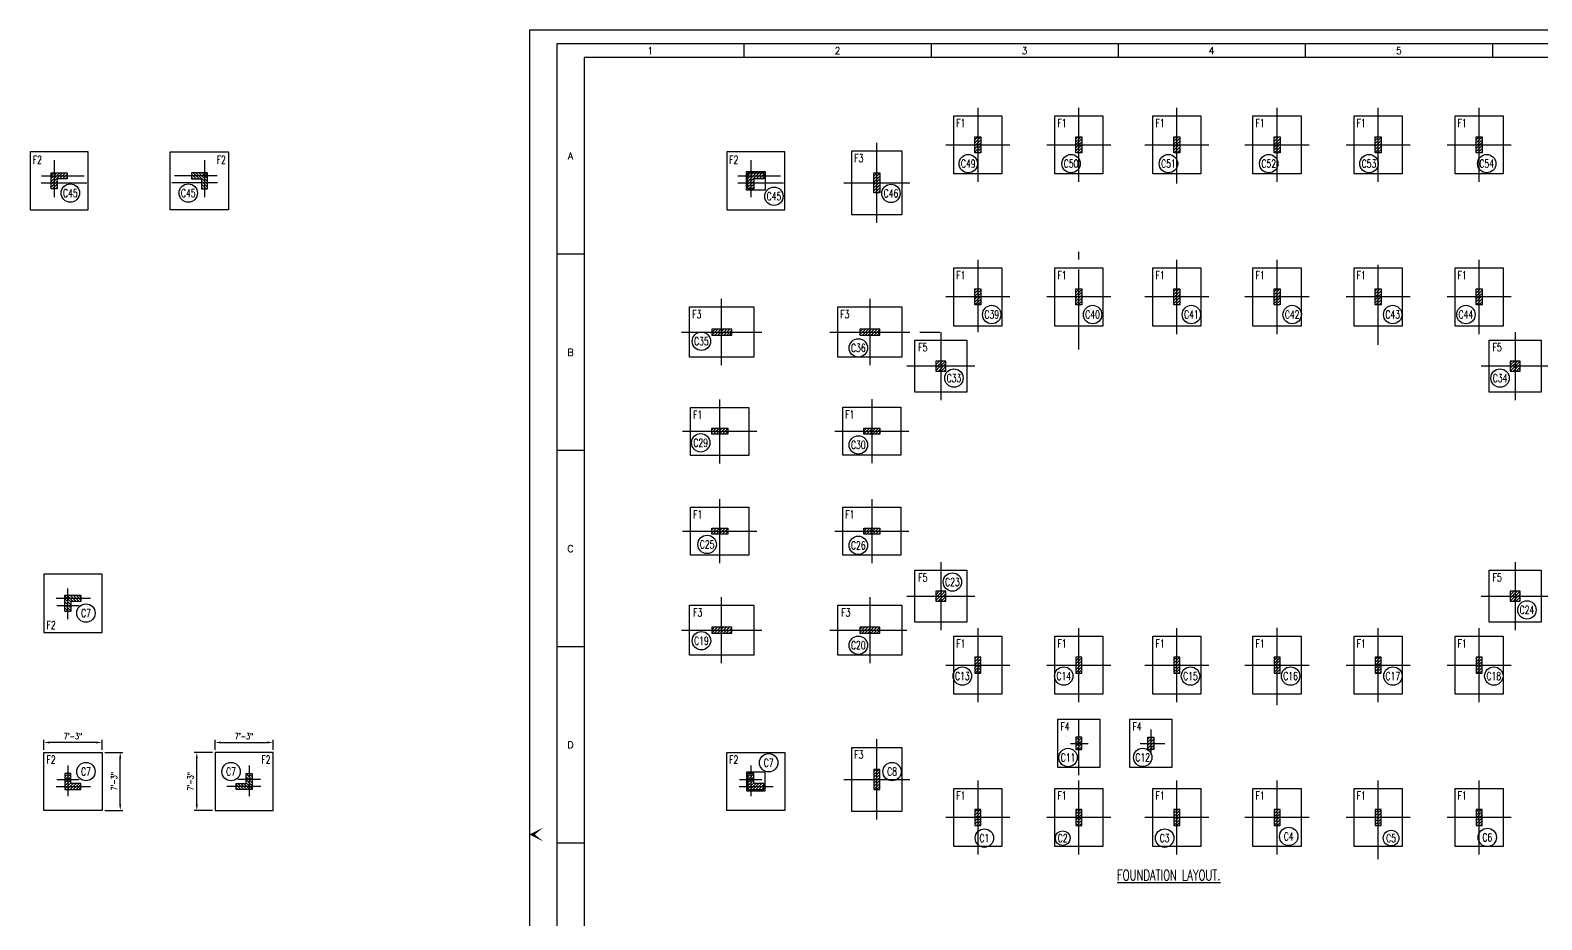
# Model space of a CAD drawing. Header units: inches. Extents: x 61991 to 161106, y 29687 to 64402.
# Drawn here: x 80272 to 82538, y 31066 to 32399 of the extents above; entities that cross this region are included whole.
import ezdxf
from ezdxf.enums import TextEntityAlignment as Align

# ---------------------------------------------------------------- set-up
doc = ezdxf.new("R2010")
doc.units = ezdxf.units.IN
doc.header["$MEASUREMENT"] = 0
doc.header["$PDMODE"] = 2
doc.linetypes.add('ACAD_ISO08W100', pattern=[36, 24, -3, 6, -3])
doc.linetypes.add('CENTER', pattern=[2, 1.25, -0.25, 0.25, -0.25])
for name, color, linetype in [('CENTER LINE', 8, 'CENTER'), ('CIR', 9, 'Continuous'), ('COLUMN', 1, 'Continuous'), ('FOOTING', 4, 'Continuous'), ('FOOTING DIM', 5, 'Continuous'), ('HACTH', 8, 'Continuous'), ('NO. COLUMN CIRCLE', 8, 'Continuous'), ('PNA', 8, 'Continuous'), ('R.C.C. FOOTING', 4, 'Continuous'), ('TITAL', 1, 'Continuous')]:
    doc.layers.add(name, color=color, linetype=linetype)
doc.layers.add('S-COL TEXT', color=2, linetype='Continuous', lineweight=15)
doc.styles.add('ROMANS', font='R.SHX', dxfattribs={"width": 0.7})
doc.dimstyles.new('DIM96', dxfattribs={"dimscale": 0, "dimtxt": 9, "dimasz": 9, "dimexe": 4, "dimexo": 4, "dimgap": 4, "dimtad": 1, "dimdec": 0, "dimzin": 1, "dimdsep": 46, "dimlunit": 4, "dimtxsty": 'ROMANS', "dimcen": 0, "dimclrd": 5, "dimclre": 5, "dimclrt": 4, "dimadec": 0, "dimazin": 0, "dimtfac": 1, "dimtdec": 0, "dimtix": 1, "dimtmove": 2, "dimatfit": 3, "dimfxl": 0, "dimfrac": 1, "dimtzin": 0, "dimlwd": -1, "dimlwe": -1, "dimarcsym": 0})
pattern_1 = [(45, (6725.6382, -8450.4835), (-2.20970869, 2.20970869), [])]

# ---------------------------------------------------------------- blocks, each defined once
blk = doc.blocks.new('FOLDER')
at = {"layer": 'PNA'}
for points in [[(-1250, 2500), (0, 0), (0, 1000)], [(1250, 2500), (0, 0), (0, 1000)]]:
    blk.add_solid(points, dxfattribs=at)
blk = doc.blocks.new('PRA_A1')
at = {"flags": 128}
blk.add_lwpolyline([(0, 0), (841, 0), (841, 594), (0, 594)], close=True, dxfattribs=at)
at = {"layer": 'PNA'}
for p, q in [((78.42, 589), (78.42, 584)), ((146.83, 589), (146.83, 584)), ((215.25, 589), (215.25, 584)), ((283.67, 589), (283.67, 584)), ((352.08, 589), (352.08, 584)), ((10, 512.25), (20, 512.25)), ((10, 440.5), (20, 440.5)), ((10, 368.75), (20, 368.75)), ((10, 297), (20, 297))]:
    blk.add_line(p, q, dxfattribs=at)
at = {"layer": 'PNA', "color": 1}
for points in [[(10, 5), (836, 5), (836, 589), (10, 589)], [(20, 10), (831, 10), (831, 584), (20, 584)]]:
    blk.add_lwpolyline(points, close=True, dxfattribs=at)
at = {"layer": 'PNA', "xscale": 0.002, "yscale": 0.002, "zscale": 0.002, "rotation": 270}
blk.add_blockref('FOLDER', (0, 300), dxfattribs=at)
at = {"layer": 'PNA', "style": 'ROMANS'}
for s, p in [('1', (44.2, 586.5)), ('2', (112.62, 586.5)), ('3', (181.03, 586.5)), ('4', (249.45, 586.5)), ('5', (317.87, 586.5)), ('A', (15, 548)), ('B', (15, 476.25)), ('C', (15, 404.5)), ('D', (15, 332.75))]:
    blk.add_text(s, height=2.5, dxfattribs=at).set_placement(p, align=Align.MIDDLE)
blk = doc.blocks.new('*D513')
at = {"layer": 'Defpoints', "color": 0, "linetype": 'ByBlock', "ltscale": 20}
for p in [(80292.4, 31331.6), (80292.4, 31316.8), (80379.4, 31316.8)]:
    blk.add_point(p, dxfattribs=at)
at = {"layer": 'FOOTING DIM', "color": 5, "ltscale": 20}
for p, q in [((80292.4, 31320.8), (80292.4, 31335.6)), ((80370.4, 31331.6), (80301.4, 31331.6)), ((80379.4, 31320.8), (80379.4, 31335.6))]:
    blk.add_line(p, q, dxfattribs=at)
at = {"layer": 'FOOTING DIM', "color": 5, "linetype": 'ByBlock', "ltscale": 20}
for points in [[(80301.4, 31333.1), (80301.4, 31330.1), (80292.4, 31331.6)], [(80370.4, 31333.1), (80370.4, 31330.1), (80379.4, 31331.6)]]:
    blk.add_solid(points, dxfattribs=at)
at = {"layer": 'FOOTING DIM', "color": 4, "linetype": 'ByBlock', "lineweight": -2, "ltscale": 20, "insert": (80335.9, 31340.9), "char_height": 9, "attachment_point": 5, "style": 'ROMANS'}
blk.add_mtext('7\'-3"', dxfattribs=at)
blk = doc.blocks.new('*D514')
at = {"layer": 'Defpoints', "color": 0, "linetype": 'ByBlock', "ltscale": 20}
for p in [(80379.4, 31316.8), (80406.7, 31316.8), (80379.4, 31229.8)]:
    blk.add_point(p, dxfattribs=at)
at = {"layer": 'FOOTING DIM', "color": 5, "ltscale": 20}
for p, q in [((80383.4, 31316.8), (80410.7, 31316.8)), ((80406.7, 31238.8), (80406.7, 31307.8)), ((80383.4, 31229.8), (80410.7, 31229.8))]:
    blk.add_line(p, q, dxfattribs=at)
at = {"layer": 'FOOTING DIM', "color": 5, "linetype": 'ByBlock', "ltscale": 20}
for points in [[(80405.2, 31307.8), (80408.2, 31307.8), (80406.7, 31316.8)], [(80405.2, 31238.8), (80408.2, 31238.8), (80406.7, 31229.8)]]:
    blk.add_solid(points, dxfattribs=at)
at = {"layer": 'FOOTING DIM', "color": 4, "linetype": 'ByBlock', "lineweight": -2, "ltscale": 20, "insert": (80397.4, 31273.3), "char_height": 9, "attachment_point": 5, "rotation": 90, "style": 'ROMANS'}
blk.add_mtext('7\'-3"', dxfattribs=at)
blk = doc.blocks.new('*D515')
at = {"layer": 'Defpoints', "color": 0, "linetype": 'ByBlock', "ltscale": 20}
for p in [(80548.8, 31316.8), (80635.8, 31331.6), (80635.8, 31316.8)]:
    blk.add_point(p, dxfattribs=at)
at = {"layer": 'FOOTING DIM', "color": 5, "ltscale": 20}
for p, q in [((80548.8, 31320.8), (80548.8, 31335.6)), ((80557.8, 31331.6), (80626.8, 31331.6)), ((80635.8, 31320.8), (80635.8, 31335.6))]:
    blk.add_line(p, q, dxfattribs=at)
at = {"layer": 'FOOTING DIM', "color": 5, "linetype": 'ByBlock', "ltscale": 20}
for points in [[(80557.8, 31333.1), (80557.8, 31330.1), (80548.8, 31331.6)], [(80626.8, 31333.1), (80626.8, 31330.1), (80635.8, 31331.6)]]:
    blk.add_solid(points, dxfattribs=at)
at = {"layer": 'FOOTING DIM', "color": 4, "linetype": 'ByBlock', "lineweight": -2, "ltscale": 20, "insert": (80592.3, 31340.9), "char_height": 9, "attachment_point": 5, "style": 'ROMANS'}
blk.add_mtext('7\'-3"', dxfattribs=at)
blk = doc.blocks.new('*D516')
at = {"layer": 'Defpoints', "color": 0, "linetype": 'ByBlock', "ltscale": 20}
for p in [(80521.5, 31316.8), (80548.8, 31316.8), (80548.8, 31229.8)]:
    blk.add_point(p, dxfattribs=at)
at = {"layer": 'FOOTING DIM', "color": 5, "ltscale": 20}
for p, q in [((80544.8, 31316.8), (80517.5, 31316.8)), ((80521.5, 31238.8), (80521.5, 31307.8)), ((80544.8, 31229.8), (80517.5, 31229.8))]:
    blk.add_line(p, q, dxfattribs=at)
at = {"layer": 'FOOTING DIM', "color": 5, "linetype": 'ByBlock', "ltscale": 20}
for points in [[(80520, 31307.8), (80523, 31307.8), (80521.5, 31316.8)], [(80520, 31238.8), (80523, 31238.8), (80521.5, 31229.8)]]:
    blk.add_solid(points, dxfattribs=at)
at = {"layer": 'FOOTING DIM', "color": 4, "linetype": 'ByBlock', "lineweight": -2, "ltscale": 20, "insert": (80512.1, 31273.3), "char_height": 9, "attachment_point": 5, "rotation": 90, "style": 'ROMANS'}
blk.add_mtext('7\'-3"', dxfattribs=at)

msp = doc.modelspace()

# ---------------------------------------------------------------- hatches: boundary and pattern name
at = {"layer": 'HACTH'}
h = msp.add_hatch(dxfattribs=at)
h.set_pattern_fill('ANSI31', color=256, scale=25)
h.set_pattern_definition(pattern_1)
h.paths.add_polyline_path([(81687.82877, 32239.31016), (81696.82877, 32239.31016), (81696.82877, 32215.31016), (81687.82877, 32215.31016)])
h = msp.add_hatch(dxfattribs=at)
h.set_pattern_fill('ANSI31', color=256, scale=25)
h.set_pattern_definition(pattern_1)
h.paths.add_polyline_path([(81839.32877, 32239.31016), (81848.32877, 32239.31016), (81848.32877, 32215.31016), (81839.32877, 32215.31016)])
h = msp.add_hatch(dxfattribs=at)
h.set_pattern_fill('ANSI31', color=256, scale=25)
h.set_pattern_definition(pattern_1)
h.paths.add_polyline_path([(81986.32877, 32239.31016), (81995.32877, 32239.31016), (81995.32877, 32215.31016), (81986.32877, 32215.31016)])
h = msp.add_hatch(dxfattribs=at)
h.set_pattern_fill('ANSI31', color=256, scale=25)
h.set_pattern_definition(pattern_1)
h.paths.add_polyline_path([(82136.32877, 32239.31016), (82145.32877, 32239.31016), (82145.32877, 32215.31016), (82136.32877, 32215.31016)])
h = msp.add_hatch(dxfattribs=at)
h.set_pattern_fill('ANSI31', color=256, scale=25)
h.set_pattern_definition(pattern_1)
h.paths.add_polyline_path([(82287.82877, 32239.31016), (82296.82877, 32239.31016), (82296.82877, 32215.31016), (82287.82877, 32215.31016)])
h = msp.add_hatch(dxfattribs=at)
h.set_pattern_fill('ANSI31', color=256, scale=25)
h.set_pattern_definition(pattern_1)
h.paths.add_polyline_path([(82439.32877, 32239.31016), (82448.32877, 32239.31016), (82448.32877, 32215.31016), (82439.32877, 32215.31016)])
h = msp.add_hatch(dxfattribs=at)
h.set_pattern_fill('ANSI31', color=256, scale=25)
h.set_pattern_definition([(45, (5681.6044, -8450.4835), (-2.20970869, 2.20970869), [])])
h.paths.add_polyline_path([(80312.29493, 32161.31016), (80303.29493, 32161.31016), (80303.29493, 32185.31016), (80327.29493, 32185.31016), (80327.29493, 32176.31016), (80312.29493, 32176.31016)])
h = msp.add_hatch(dxfattribs=at)
h.set_pattern_fill('ANSI31', color=256, scale=25)
h.set_pattern_definition([(135, (155159.0076, -8450.4835), (2.20970869, 2.20970869), [])])
h.paths.add_polyline_path([(80528.31709, 32161.31016), (80537.31709, 32161.31016), (80537.31709, 32185.31016), (80513.31709, 32185.31016), (80513.31709, 32176.31016), (80528.31709, 32176.31016)])
h = msp.add_hatch(dxfattribs=at)
h.set_pattern_fill('ANSI31', color=256, scale=25)
h.set_pattern_definition(pattern_1)
h.paths.add_polyline_path([(81356.32877, 32161.31016), (81347.32877, 32161.31016), (81347.32877, 32185.31016), (81371.32877, 32185.31016), (81371.32877, 32176.31016), (81356.32877, 32176.31016)])
h = msp.add_hatch(dxfattribs=at)
h.set_pattern_fill('ANSI31', color=256, scale=25)
h.set_pattern_definition(pattern_1)
h.paths.add_polyline_path([(81536.32877, 32185.31016), (81545.32877, 32185.31016), (81545.32877, 32155.31016), (81536.32877, 32155.31016)])
h = msp.add_hatch(dxfattribs=at)
h.set_pattern_fill('ANSI31', color=256, scale=25)
h.set_pattern_definition(pattern_1)
h.paths.add_polyline_path([(81687.82877, 32011.31016), (81696.82877, 32011.31016), (81696.82877, 31987.31016), (81687.82877, 31987.31016)])
h = msp.add_hatch(dxfattribs=at)
h.set_pattern_fill('ANSI31', color=256, scale=25)
h.set_pattern_definition(pattern_1)
h.paths.add_polyline_path([(81839.32877, 32011.31016), (81848.32877, 32011.31016), (81848.32877, 31987.31016), (81839.32877, 31987.31016)])
h = msp.add_hatch(dxfattribs=at)
h.set_pattern_fill('ANSI31', color=256, scale=25)
h.set_pattern_definition(pattern_1)
h.paths.add_polyline_path([(81986.32877, 32011.31016), (81995.32877, 32011.31016), (81995.32877, 31987.31016), (81986.32877, 31987.31016)])
h = msp.add_hatch(dxfattribs=at)
h.set_pattern_fill('ANSI31', color=256, scale=25)
h.set_pattern_definition(pattern_1)
h.paths.add_polyline_path([(82136.32877, 32011.31016), (82145.32877, 32011.31016), (82145.32877, 31987.31016), (82136.32877, 31987.31016)])
h = msp.add_hatch(dxfattribs=at)
h.set_pattern_fill('ANSI31', color=256, scale=25)
h.set_pattern_definition(pattern_1)
h.paths.add_polyline_path([(82287.82877, 32011.31016), (82296.82877, 32011.31016), (82296.82877, 31987.31016), (82287.82877, 31987.31016)])
h = msp.add_hatch(dxfattribs=at)
h.set_pattern_fill('ANSI31', color=256, scale=25)
h.set_pattern_definition(pattern_1)
h.paths.add_polyline_path([(82439.32877, 32011.31016), (82448.32877, 32011.31016), (82448.32877, 31987.31016), (82439.32877, 31987.31016)])
h = msp.add_hatch(dxfattribs=at)
h.set_pattern_fill('ANSI31', color=256, scale=25)
h.set_pattern_definition(pattern_1)
h.paths.add_polyline_path([(81323.32877, 31951.31016), (81323.32877, 31942.31016), (81293.32877, 31942.31016), (81293.32877, 31951.31016)])
h = msp.add_hatch(dxfattribs=at)
h.set_pattern_fill('ANSI31', color=256, scale=25)
h.set_pattern_definition(pattern_1)
h.paths.add_polyline_path([(81545.32877, 31951.31016), (81545.32877, 31942.31016), (81515.32877, 31942.31016), (81515.32877, 31951.31016)])
h = msp.add_hatch(dxfattribs=at)
h.set_pattern_fill('ANSI31', color=256, scale=25)
h.set_pattern_definition(pattern_1)
h.paths.add_polyline_path([(81644.32877, 31888.31016), (81629.32877, 31888.31016), (81629.32877, 31903.31016), (81644.32877, 31903.31016)])
h = msp.add_hatch(dxfattribs=at)
h.set_pattern_fill('ANSI31', color=256, scale=25)
h.set_pattern_definition(pattern_1)
h.paths.add_polyline_path([(82490.32877, 31888.31016), (82505.32877, 31888.31016), (82505.32877, 31903.31016), (82490.32877, 31903.31016)])
h = msp.add_hatch(dxfattribs=at)
h.set_pattern_fill('ANSI31', color=256, scale=25)
h.set_pattern_definition(pattern_1)
h.paths.add_polyline_path([(81317.32877, 31802.81016), (81317.32877, 31793.81016), (81293.32877, 31793.81016), (81293.32877, 31802.81016)])
h = msp.add_hatch(dxfattribs=at)
h.set_pattern_fill('ANSI31', color=256, scale=25)
h.set_pattern_definition(pattern_1)
h.paths.add_polyline_path([(81545.32877, 31802.81016), (81545.32877, 31793.81016), (81521.32877, 31793.81016), (81521.32877, 31802.81016)])
h = msp.add_hatch(dxfattribs=at)
h.set_pattern_fill('ANSI31', color=256, scale=25)
h.set_pattern_definition(pattern_1)
h.paths.add_polyline_path([(81317.32877, 31652.81016), (81317.32877, 31643.81016), (81293.32877, 31643.81016), (81293.32877, 31652.81016)])
h = msp.add_hatch(dxfattribs=at)
h.set_pattern_fill('ANSI31', color=256, scale=25)
h.set_pattern_definition(pattern_1)
h.paths.add_polyline_path([(81545.32877, 31652.81016), (81545.32877, 31643.81016), (81521.32877, 31643.81016), (81521.32877, 31652.81016)])
h = msp.add_hatch(dxfattribs=at)
h.set_pattern_fill('ANSI31', color=256, scale=25)
h.set_pattern_definition([(315, (5702.2104, 71263.9384), (-2.20970869, -2.20970869), [])])
h.paths.add_polyline_path([(80332.90094, 31528.14473), (80323.90094, 31528.14473), (80323.90094, 31552.14473), (80347.90094, 31552.14473), (80347.90094, 31543.14473), (80332.90094, 31543.14473)])
h = msp.add_hatch(dxfattribs=at)
h.set_pattern_fill('ANSI31', color=256, scale=25)
h.set_pattern_definition(pattern_1)
h.paths.add_polyline_path([(81644.32877, 31543.31016), (81629.32877, 31543.31016), (81629.32877, 31558.31016), (81644.32877, 31558.31016)])
h = msp.add_hatch(dxfattribs=at)
h.set_pattern_fill('ANSI31', color=256, scale=25)
h.set_pattern_definition(pattern_1)
h.paths.add_polyline_path([(82490.32877, 31543.31016), (82505.32877, 31543.31016), (82505.32877, 31558.31016), (82490.32877, 31558.31016)])
h = msp.add_hatch(dxfattribs=at)
h.set_pattern_fill('ANSI31', color=256, scale=25)
h.set_pattern_definition(pattern_1)
h.paths.add_polyline_path([(81323.32877, 31504.31016), (81323.32877, 31495.31016), (81293.32877, 31495.31016), (81293.32877, 31504.31016)])
h = msp.add_hatch(dxfattribs=at)
h.set_pattern_fill('ANSI31', color=256, scale=25)
h.set_pattern_definition(pattern_1)
h.paths.add_polyline_path([(81545.32877, 31504.31016), (81545.32877, 31495.31016), (81515.32877, 31495.31016), (81515.32877, 31504.31016)])
h = msp.add_hatch(dxfattribs=at)
h.set_pattern_fill('ANSI31', color=256, scale=25)
h.set_pattern_definition(pattern_1)
h.paths.add_polyline_path([(81687.82877, 31435.31016), (81696.82877, 31435.31016), (81696.82877, 31459.31016), (81687.82877, 31459.31016)])
h = msp.add_hatch(dxfattribs=at)
h.set_pattern_fill('ANSI31', color=256, scale=25)
h.set_pattern_definition(pattern_1)
h.paths.add_polyline_path([(81839.32877, 31435.31016), (81848.32877, 31435.31016), (81848.32877, 31459.31016), (81839.32877, 31459.31016)])
h = msp.add_hatch(dxfattribs=at)
h.set_pattern_fill('ANSI31', color=256, scale=25)
h.set_pattern_definition(pattern_1)
h.paths.add_polyline_path([(81986.32877, 31435.31016), (81995.32877, 31435.31016), (81995.32877, 31459.31016), (81986.32877, 31459.31016)])
h = msp.add_hatch(dxfattribs=at)
h.set_pattern_fill('ANSI31', color=256, scale=25)
h.set_pattern_definition(pattern_1)
h.paths.add_polyline_path([(82136.32877, 31435.31016), (82145.32877, 31435.31016), (82145.32877, 31459.31016), (82136.32877, 31459.31016)])
h = msp.add_hatch(dxfattribs=at)
h.set_pattern_fill('ANSI31', color=256, scale=25)
h.set_pattern_definition(pattern_1)
h.paths.add_polyline_path([(82287.82877, 31435.31016), (82296.82877, 31435.31016), (82296.82877, 31459.31016), (82287.82877, 31459.31016)])
h = msp.add_hatch(dxfattribs=at)
h.set_pattern_fill('ANSI31', color=256, scale=25)
h.set_pattern_definition(pattern_1)
h.paths.add_polyline_path([(82439.32877, 31435.31016), (82448.32877, 31435.31016), (82448.32877, 31459.31016), (82439.32877, 31459.31016)])
h = msp.add_hatch(dxfattribs=at)
h.set_pattern_fill('ANSI31', color=256, scale=25)
h.set_pattern_definition(pattern_1)
h.paths.add_polyline_path([(81839.32877, 31321.31016), (81848.32877, 31321.31016), (81848.32877, 31339.31016), (81839.32877, 31339.31016)])
h = msp.add_hatch(dxfattribs=at)
h.set_pattern_fill('ANSI31', color=256, scale=25)
h.set_pattern_definition(pattern_1)
h.paths.add_polyline_path([(81956.32877, 31321.31016), (81947.32877, 31321.31016), (81947.32877, 31339.31016), (81956.32877, 31339.31016)])
h = msp.add_hatch(dxfattribs=at)
h.set_pattern_fill('ANSI31', color=256, scale=25)
h.set_pattern_definition([(45, (5702.2104, -8450.4835), (-2.20970869, 2.20970869), [])])
h.paths.add_polyline_path([(80332.90094, 31285.31016), (80323.90094, 31285.31016), (80323.90094, 31261.31016), (80347.90094, 31261.31016), (80347.90094, 31270.31016), (80332.90094, 31270.31016)])
h = msp.add_hatch(dxfattribs=at)
h.set_pattern_fill('ANSI31', color=256, scale=25)
h.set_pattern_definition([(135, (155226.0057, -8450.4835), (2.20970869, 2.20970869), [])])
h.paths.add_polyline_path([(80595.31518, 31285.31016), (80604.31518, 31285.31016), (80604.31518, 31261.31016), (80580.31518, 31261.31016), (80580.31518, 31270.31016), (80595.31518, 31270.31016)])
h = msp.add_hatch(dxfattribs=at)
h.set_pattern_fill('ANSI31', color=256, scale=25)
h.set_pattern_definition(pattern_1)
h.paths.add_polyline_path([(81356.32877, 31285.31016), (81347.32877, 31285.31016), (81347.32877, 31261.31016), (81371.32877, 31261.31016), (81371.32877, 31270.31016), (81356.32877, 31270.31016)])
h = msp.add_hatch(dxfattribs=at)
h.set_pattern_fill('ANSI31', color=256, scale=25)
h.set_pattern_definition(pattern_1)
h.paths.add_polyline_path([(81536.32877, 31261.31016), (81545.32877, 31261.31016), (81545.32877, 31291.31016), (81536.32877, 31291.31016)])
h = msp.add_hatch(dxfattribs=at)
h.set_pattern_fill('ANSI31', color=256, scale=25)
h.set_pattern_definition(pattern_1)
h.paths.add_polyline_path([(81687.82877, 31207.31016), (81696.82877, 31207.31016), (81696.82877, 31231.31016), (81687.82877, 31231.31016)])
h = msp.add_hatch(dxfattribs=at)
h.set_pattern_fill('ANSI31', color=256, scale=25)
h.set_pattern_definition(pattern_1)
h.paths.add_polyline_path([(81839.32877, 31207.31016), (81848.32877, 31207.31016), (81848.32877, 31231.31016), (81839.32877, 31231.31016)])
h = msp.add_hatch(dxfattribs=at)
h.set_pattern_fill('ANSI31', color=256, scale=25)
h.set_pattern_definition(pattern_1)
h.paths.add_polyline_path([(81986.32877, 31207.31016), (81995.32877, 31207.31016), (81995.32877, 31231.31016), (81986.32877, 31231.31016)])
h = msp.add_hatch(dxfattribs=at)
h.set_pattern_fill('ANSI31', color=256, scale=25)
h.set_pattern_definition(pattern_1)
h.paths.add_polyline_path([(82136.32877, 31207.31016), (82145.32877, 31207.31016), (82145.32877, 31231.31016), (82136.32877, 31231.31016)])
h = msp.add_hatch(dxfattribs=at)
h.set_pattern_fill('ANSI31', color=256, scale=25)
h.set_pattern_definition(pattern_1)
h.paths.add_polyline_path([(82287.82877, 31207.31016), (82296.82877, 31207.31016), (82296.82877, 31231.31016), (82287.82877, 31231.31016)])
h = msp.add_hatch(dxfattribs=at)
h.set_pattern_fill('ANSI31', color=256, scale=25)
h.set_pattern_definition(pattern_1)
h.paths.add_polyline_path([(82439.32877, 31207.31016), (82448.32877, 31207.31016), (82448.32877, 31231.31016), (82439.32877, 31231.31016)])

# ---------------------------------------------------------------- linework, layer by layer
at = {"layer": 'CENTER LINE', "color": 8, "linetype": 'ACAD_ISO08W100', "ltscale": 5}
for p, q in [((81692.301, 32282.81016), (81692.301, 32171.81016)), ((81843.801, 32171.81016), (81843.801, 32282.81016)), ((81990.801, 32169.24034), (81990.801, 32282.81016)), ((82140.801, 32171.81016), (82140.801, 32282.81016)), ((82292.301, 32171.81016), (82292.301, 32282.81016)), ((82443.801, 32171.81016), (82443.801, 32282.81016)), ((81540.801, 32110.31016), (81540.801, 32230.31016)), ((81644.301, 32227.31016), (81740.301, 32227.31016)), ((81795.801, 32227.31016), (81891.801, 32227.31016)), ((81942.801, 32227.31016), (82038.801, 32227.31016)), ((82092.801, 32227.31016), (82188.801, 32227.31016)), ((82244.301, 32227.31016), (82340.301, 32227.31016)), ((82395.801, 32227.31016), (82491.801, 32227.31016)), ((80307.76715, 32204.25676), (80307.76715, 32149.12586)), ((80532.84486, 32204.25676), (80532.84486, 32149.12586)), ((81351.801, 32204.25676), (81351.801, 32149.12586)), ((80288.67732, 32180.81016), (80352.64482, 32180.81016)), ((80551.9347, 32180.81016), (80487.96719, 32180.81016)), ((81332.71116, 32180.81016), (81396.67867, 32180.81016)), ((80288.32296, 32170.31016), (80356.71113, 32170.31016)), ((80552.28905, 32170.31016), (80483.90088, 32170.31016)), ((81332.35681, 32170.31016), (81400.74498, 32170.31016)), ((81491.302, 32170.31016), (81590.302, 32170.31016)), ((81843.801, 31920.35153), (81843.801, 32066.98785)), ((81692.301, 32054.81016), (81692.301, 31946.81016)), ((81990.801, 31943.81016), (81990.801, 32054.81016)), ((82140.801, 31943.81016), (82140.801, 32054.81016)), ((82292.301, 31927.45353), (82292.301, 32054.81016)), ((82443.801, 31943.81016), (82443.801, 32054.81016)), ((81308.301, 31897.31016), (81308.301, 31996.31016)), ((81530.301, 31996.31016), (81530.301, 31897.31016)), ((81740.301, 31999.31016), (81644.301, 31999.31016)), ((81891.801, 31999.31016), (81795.801, 31999.31016)), ((82038.801, 31999.31016), (81942.801, 31999.31016)), ((82188.801, 31999.31016), (82092.801, 31999.31016)), ((82340.301, 31999.31016), (82244.301, 31999.31016)), ((82491.801, 31999.31016), (82395.801, 31999.31016)), ((81248.301, 31946.81016), (81368.301, 31946.81016)), ((81470.301, 31946.81016), (81644.301, 31946.81016)), ((81636.801, 31946.81016), (81636.801, 31844.81016)), ((82497.801, 31946.81016), (82497.801, 31844.81016)), ((81687.801, 31895.81016), (81585.801, 31895.81016)), ((82548.801, 31895.81016), (82446.801, 31895.81016)), ((81305.301, 31845.67588), (81305.301, 31749.67588)), ((81533.301, 31846.12341), (81533.301, 31750.12341)), ((81249.801, 31798.31016), (81360.801, 31798.31016)), ((81477.801, 31798.31016), (81588.801, 31798.31016)), ((81305.301, 31696.31016), (81305.301, 31600.31016)), ((81533.301, 31696.31016), (81533.301, 31600.31016)), ((81249.801, 31648.31016), (81360.801, 31648.31016)), ((81477.801, 31648.31016), (81588.801, 31648.31016)), ((81636.801, 31601.81016), (81636.801, 31499.81016)), ((82497.801, 31601.81016), (82497.801, 31499.81016)), ((80310.8907, 31547.64473), (80361.91019, 31547.64473)), ((80328.37317, 31516.42851), (80328.37317, 31562.37849)), ((81308.301, 31450.31016), (81308.301, 31549.31016)), ((81530.301, 31549.31016), (81530.301, 31450.31016)), ((81585.801, 31550.81016), (81687.801, 31550.81016)), ((82446.801, 31550.81016), (82550.27322, 31550.81016)), ((80311.43628, 31537.14473), (80344.99464, 31537.14473)), ((81248.301, 31499.81016), (81368.301, 31499.81016)), ((81470.301, 31499.81016), (81585.801, 31499.81016)), ((81692.301, 31502.81016), (81692.301, 31391.81016)), ((81843.801, 31391.81016), (81843.801, 31502.81016)), ((81990.801, 31391.81016), (81990.801, 31502.81016)), ((82140.801, 31387.40811), (82140.801, 31503.53176)), ((82292.301, 31391.81016), (82292.301, 31502.81016)), ((82443.801, 31391.81016), (82443.801, 31502.81016)), ((81644.301, 31447.31016), (81740.301, 31447.31016)), ((81795.801, 31447.31016), (81891.801, 31447.31016)), ((81942.801, 31447.31016), (82038.801, 31447.31016)), ((82092.801, 31447.31016), (82188.801, 31447.31016)), ((82244.301, 31447.31016), (82340.301, 31447.31016)), ((82395.801, 31447.31016), (82491.801, 31447.31016)), ((81843.801, 31282.74923), (81843.801, 31365.79945)), ((81951.82877, 31350.92862), (81951.82877, 31313.42739)), ((81540.801, 31216.31016), (81540.801, 31336.31016)), ((81831.32342, 31330.31016), (81857.48636, 31330.31016)), ((81873.1204, 31330.31016), (81873.1498, 31330.31016)), ((81935.64237, 31330.31016), (81972.72546, 31330.31016)), ((80328.37317, 31297.02639), (80328.37317, 31251.07641)), ((80599.84296, 31297.02639), (80599.84296, 31251.07641)), ((81351.801, 31297.02639), (81351.801, 31251.07641)), ((80311.43628, 31276.31016), (80344.99464, 31276.31016)), ((80616.77984, 31276.31016), (80583.22148, 31276.31016)), ((81334.86411, 31276.31016), (81368.42248, 31276.31016)), ((81491.301, 31276.31016), (81590.301, 31276.31016)), ((81692.301, 31274.81016), (81692.301, 31163.81016)), ((81843.801, 31163.81016), (81843.801, 31274.81016)), ((81990.801, 31163.81016), (81990.801, 31274.81016)), ((82140.801, 31163.81016), (82140.801, 31274.81016)), ((82292.301, 31156.47773), (82292.301, 31274.81016)), ((82443.801, 31163.81016), (82443.801, 31274.81016)), ((80310.8907, 31265.81016), (80361.91019, 31265.81016)), ((80617.32543, 31265.81016), (80566.30594, 31265.81016)), ((81334.31853, 31265.81016), (81385.33802, 31265.81016)), ((81740.301, 31219.31016), (81644.301, 31219.31016)), ((81891.801, 31219.31016), (81795.801, 31219.31016)), ((82038.801, 31219.31016), (81942.801, 31219.31016)), ((82188.801, 31219.31016), (82092.801, 31219.31016)), ((82340.301, 31219.31016), (82244.301, 31219.31016)), ((82491.801, 31219.31016), (82395.801, 31219.31016))]:
    msp.add_line(p, q, dxfattribs=at)
at = {"layer": 'CIR', "color": 8, "linetype": 'Continuous'}
msp.add_circle((81702.14829, 31188.21821), 13.7989, dxfattribs=at)
at = {"layer": 'COLUMN'}
for p, q in [((81345.32877, 32159.31016), (81345.32877, 32187.31016)), ((81345.32877, 32187.31016), (81373.32877, 32187.31016)), ((81373.32877, 32187.31016), (81373.32877, 32159.31016)), ((81373.32877, 32159.31016), (81345.32877, 32159.31016)), ((81373.32877, 31287.31016), (81345.32877, 31287.31016)), ((81345.32877, 31287.31016), (81345.32877, 31259.31016)), ((81373.32877, 31259.31016), (81373.32877, 31287.31016)), ((81345.32877, 31259.31016), (81373.32877, 31259.31016))]:
    msp.add_line(p, q, dxfattribs=at)
for points in [[(81687.82877, 32239.31016), (81696.82877, 32239.31016), (81696.82877, 32215.31016), (81687.82877, 32215.31016)], [(81839.32877, 32239.31016), (81848.32877, 32239.31016), (81848.32877, 32215.31016), (81839.32877, 32215.31016)], [(81986.32877, 32239.31016), (81995.32877, 32239.31016), (81995.32877, 32215.31016), (81986.32877, 32215.31016)], [(82136.32877, 32239.31016), (82145.32877, 32239.31016), (82145.32877, 32215.31016), (82136.32877, 32215.31016)], [(82287.82877, 32239.31016), (82296.82877, 32239.31016), (82296.82877, 32215.31016), (82287.82877, 32215.31016)], [(82439.32877, 32239.31016), (82448.32877, 32239.31016), (82448.32877, 32215.31016), (82439.32877, 32215.31016)], [(81536.32877, 32185.31016), (81545.32877, 32185.31016), (81545.32877, 32155.31016), (81536.32877, 32155.31016)], [(81687.82877, 32011.31016), (81696.82877, 32011.31016), (81696.82877, 31987.31016), (81687.82877, 31987.31016)], [(81839.32877, 32011.31016), (81848.32877, 32011.31016), (81848.32877, 31987.31016), (81839.32877, 31987.31016)], [(81986.32877, 32011.31016), (81995.32877, 32011.31016), (81995.32877, 31987.31016), (81986.32877, 31987.31016)], [(82136.32877, 32011.31016), (82145.32877, 32011.31016), (82145.32877, 31987.31016), (82136.32877, 31987.31016)], [(82287.82877, 32011.31016), (82296.82877, 32011.31016), (82296.82877, 31987.31016), (82287.82877, 31987.31016)], [(82439.32877, 32011.31016), (82448.32877, 32011.31016), (82448.32877, 31987.31016), (82439.32877, 31987.31016)], [(81293.32877, 31951.31016), (81293.32877, 31942.31016), (81323.32877, 31942.31016), (81323.32877, 31951.31016)], [(81515.32877, 31951.31016), (81515.32877, 31942.31016), (81545.32877, 31942.31016), (81545.32877, 31951.31016)], [(81629.32877, 31888.31016), (81644.32877, 31888.31016), (81644.32877, 31903.31016), (81629.32877, 31903.31016)], [(82490.32877, 31888.31016), (82505.32877, 31888.31016), (82505.32877, 31903.31016), (82490.32877, 31903.31016)], [(81317.32877, 31802.81016), (81317.32877, 31793.81016), (81293.32877, 31793.81016), (81293.32877, 31802.81016)], [(81545.32877, 31802.81016), (81545.32877, 31793.81016), (81521.32877, 31793.81016), (81521.32877, 31802.81016)], [(81317.32877, 31652.81016), (81317.32877, 31643.81016), (81293.32877, 31643.81016), (81293.32877, 31652.81016)], [(81545.32877, 31652.81016), (81545.32877, 31643.81016), (81521.32877, 31643.81016), (81521.32877, 31652.81016)], [(81629.32877, 31543.31016), (81644.32877, 31543.31016), (81644.32877, 31558.31016), (81629.32877, 31558.31016)], [(82490.32877, 31543.31016), (82505.32877, 31543.31016), (82505.32877, 31558.31016), (82490.32877, 31558.31016)], [(81293.32877, 31504.31016), (81293.32877, 31495.31016), (81323.32877, 31495.31016), (81323.32877, 31504.31016)], [(81515.32877, 31504.31016), (81515.32877, 31495.31016), (81545.32877, 31495.31016), (81545.32877, 31504.31016)], [(81687.82877, 31435.31016), (81696.82877, 31435.31016), (81696.82877, 31459.31016), (81687.82877, 31459.31016)], [(81839.32877, 31435.31016), (81848.32877, 31435.31016), (81848.32877, 31459.31016), (81839.32877, 31459.31016)], [(81986.32877, 31435.31016), (81995.32877, 31435.31016), (81995.32877, 31459.31016), (81986.32877, 31459.31016)], [(82136.32877, 31435.31016), (82145.32877, 31435.31016), (82145.32877, 31459.31016), (82136.32877, 31459.31016)], [(82287.82877, 31435.31016), (82296.82877, 31435.31016), (82296.82877, 31459.31016), (82287.82877, 31459.31016)], [(82439.32877, 31435.31016), (82448.32877, 31435.31016), (82448.32877, 31459.31016), (82439.32877, 31459.31016)], [(81839.32877, 31321.31016), (81848.32877, 31321.31016), (81848.32877, 31339.31016), (81839.32877, 31339.31016)], [(81956.32877, 31321.31016), (81947.32877, 31321.31016), (81947.32877, 31339.31016), (81956.32877, 31339.31016)], [(81536.32877, 31261.31016), (81545.32877, 31261.31016), (81545.32877, 31291.31016), (81536.32877, 31291.31016)], [(81687.82877, 31207.31016), (81696.82877, 31207.31016), (81696.82877, 31231.31016), (81687.82877, 31231.31016)], [(81839.32877, 31207.31016), (81848.32877, 31207.31016), (81848.32877, 31231.31016), (81839.32877, 31231.31016)], [(81986.32877, 31207.31016), (81995.32877, 31207.31016), (81995.32877, 31231.31016), (81986.32877, 31231.31016)], [(82136.32877, 31207.31016), (82145.32877, 31207.31016), (82145.32877, 31231.31016), (82136.32877, 31231.31016)], [(82287.82877, 31207.31016), (82296.82877, 31207.31016), (82296.82877, 31231.31016), (82287.82877, 31231.31016)], [(82439.32877, 31207.31016), (82448.32877, 31207.31016), (82448.32877, 31231.31016), (82439.32877, 31231.31016)]]:
    msp.add_lwpolyline(points, close=True, dxfattribs=at)
for points in [[(80312.29493, 32161.31016), (80303.29493, 32161.31016), (80303.29493, 32185.31016), (80327.29493, 32185.31016), (80327.29493, 32176.31016), (80312.29493, 32176.31016), (80312.29493, 32161.31016)], [(80528.31709, 32161.31016), (80537.31709, 32161.31016), (80537.31709, 32185.31016), (80513.31709, 32185.31016), (80513.31709, 32176.31016), (80528.31709, 32176.31016), (80528.31709, 32161.31016)], [(81356.32877, 32161.31016), (81347.32877, 32161.31016), (81347.32877, 32185.31016), (81371.32877, 32185.31016), (81371.32877, 32176.31016), (81356.32877, 32176.31016), (81356.32877, 32161.31016)], [(80332.90094, 31528.14473), (80323.90094, 31528.14473), (80323.90094, 31552.14473), (80347.90094, 31552.14473), (80347.90094, 31543.14473), (80332.90094, 31543.14473), (80332.90094, 31528.14473)], [(80332.90094, 31285.31016), (80323.90094, 31285.31016), (80323.90094, 31261.31016), (80347.90094, 31261.31016), (80347.90094, 31270.31016), (80332.90094, 31270.31016), (80332.90094, 31285.31016)], [(80595.31518, 31285.31016), (80604.31518, 31285.31016), (80604.31518, 31261.31016), (80580.31518, 31261.31016), (80580.31518, 31270.31016), (80595.31518, 31270.31016), (80595.31518, 31285.31016)], [(81356.32877, 31285.31016), (81347.32877, 31285.31016), (81347.32877, 31261.31016), (81371.32877, 31261.31016), (81371.32877, 31270.31016), (81356.32877, 31270.31016), (81356.32877, 31285.31016)]]:
    msp.add_lwpolyline(points, dxfattribs=at)
at = {"layer": 'FOOTING', "linetype": 'ByBlock', "lineweight": -2, "ltscale": 20}
for points in [[(81656.301, 32270.81016), (81728.301, 32270.81016), (81728.301, 32183.81016), (81656.301, 32183.81016)], [(81807.801, 32270.81016), (81879.801, 32270.81016), (81879.801, 32183.81016), (81807.801, 32183.81016)], [(81954.801, 32270.81016), (82026.801, 32270.81016), (82026.801, 32183.81016), (81954.801, 32183.81016)], [(82104.801, 32270.81016), (82176.801, 32270.81016), (82176.801, 32183.81016), (82104.801, 32183.81016)], [(82256.301, 32270.81016), (82328.301, 32270.81016), (82328.301, 32183.81016), (82256.301, 32183.81016)], [(82407.801, 32270.81016), (82479.801, 32270.81016), (82479.801, 32183.81016), (82407.801, 32183.81016)], [(80271.79493, 32129.81016), (80358.79493, 32129.81016), (80358.79493, 32216.81016), (80271.79493, 32216.81016)], [(80568.81709, 32129.81016), (80481.81709, 32129.81016), (80481.81709, 32216.81016), (80568.81709, 32216.81016)], [(81315.82877, 32129.81016), (81402.82877, 32129.81016), (81402.82877, 32216.81016), (81315.82877, 32216.81016)], [(81503.302, 32218.31016), (81578.302, 32218.31016), (81578.302, 32122.31016), (81503.302, 32122.31016)], [(81656.301, 32042.81016), (81728.301, 32042.81016), (81728.301, 31955.81016), (81656.301, 31955.81016)], [(81807.801, 32042.81016), (81879.801, 32042.81016), (81879.801, 31955.81016), (81807.801, 31955.81016)], [(81954.801, 32042.81016), (82026.801, 32042.81016), (82026.801, 31955.81016), (81954.801, 31955.81016)], [(82104.801, 32042.81016), (82176.801, 32042.81016), (82176.801, 31955.81016), (82104.801, 31955.81016)], [(82256.301, 32042.81016), (82328.301, 32042.81016), (82328.301, 31955.81016), (82256.301, 31955.81016)], [(82407.801, 32042.81016), (82479.801, 32042.81016), (82479.801, 31955.81016), (82407.801, 31955.81016)], [(81260.301, 31909.31016), (81260.301, 31984.31016), (81356.301, 31984.31016), (81356.301, 31909.31016)], [(81482.301, 31909.31016), (81482.301, 31984.31016), (81578.301, 31984.31016), (81578.301, 31909.31016)], [(81597.801, 31934.81016), (81675.801, 31934.81016), (81675.801, 31856.81016), (81597.801, 31856.81016)], [(82458.801, 31934.81016), (82536.801, 31934.81016), (82536.801, 31856.81016), (82458.801, 31856.81016)], [(81261.801, 31761.67588), (81261.801, 31833.67588), (81348.801, 31833.67588), (81348.801, 31761.67588)], [(81489.801, 31762.12341), (81489.801, 31834.12341), (81576.801, 31834.12341), (81576.801, 31762.12341)], [(81261.801, 31612.31016), (81261.801, 31684.31016), (81348.801, 31684.31016), (81348.801, 31612.31016)], [(81489.801, 31612.31016), (81489.801, 31684.31016), (81576.801, 31684.31016), (81576.801, 31612.31016)], [(81597.801, 31589.81016), (81675.801, 31589.81016), (81675.801, 31511.81016), (81597.801, 31511.81016)], [(82458.801, 31589.81016), (82536.801, 31589.81016), (82536.801, 31511.81016), (82458.801, 31511.81016)], [(80292.40094, 31496.64473), (80379.40094, 31496.64473), (80379.40094, 31583.64473), (80292.40094, 31583.64473)], [(81260.301, 31462.31016), (81260.301, 31537.31016), (81356.301, 31537.31016), (81356.301, 31462.31016)], [(81482.301, 31462.31016), (81482.301, 31537.31016), (81578.301, 31537.31016), (81578.301, 31462.31016)], [(81656.301, 31490.81016), (81728.301, 31490.81016), (81728.301, 31403.81016), (81656.301, 31403.81016)], [(81807.801, 31490.81016), (81879.801, 31490.81016), (81879.801, 31403.81016), (81807.801, 31403.81016)], [(81954.801, 31490.81016), (82026.801, 31490.81016), (82026.801, 31403.81016), (81954.801, 31403.81016)], [(82104.801, 31490.81016), (82176.801, 31490.81016), (82176.801, 31403.81016), (82104.801, 31403.81016)], [(82256.301, 31490.81016), (82328.301, 31490.81016), (82328.301, 31403.81016), (82256.301, 31403.81016)], [(82407.801, 31490.81016), (82479.801, 31490.81016), (82479.801, 31403.81016), (82407.801, 31403.81016)], [(81812.301, 31366.31016), (81875.301, 31366.31016), (81875.301, 31294.31016), (81812.301, 31294.31016)], [(81920.32877, 31366.31016), (81983.32877, 31366.31016), (81983.32877, 31294.31016), (81920.32877, 31294.31016)], [(80292.40094, 31316.81016), (80379.40094, 31316.81016), (80379.40094, 31229.81016), (80292.40094, 31229.81016)], [(80635.81518, 31316.81016), (80548.81518, 31316.81016), (80548.81518, 31229.81016), (80635.81518, 31229.81016)], [(81315.82877, 31316.81016), (81402.82877, 31316.81016), (81402.82877, 31229.81016), (81315.82877, 31229.81016)], [(81503.301, 31324.31016), (81578.301, 31324.31016), (81578.301, 31228.31016), (81503.301, 31228.31016)], [(81656.301, 31262.81016), (81728.301, 31262.81016), (81728.301, 31175.81016), (81656.301, 31175.81016)], [(81807.801, 31262.81016), (81879.801, 31262.81016), (81879.801, 31175.81016), (81807.801, 31175.81016)], [(81954.801, 31262.81016), (82026.801, 31262.81016), (82026.801, 31175.81016), (81954.801, 31175.81016)], [(82104.801, 31262.81016), (82176.801, 31262.81016), (82176.801, 31175.81016), (82104.801, 31175.81016)], [(82256.301, 31262.81016), (82328.301, 31262.81016), (82328.301, 31175.81016), (82256.301, 31175.81016)], [(82407.801, 31262.81016), (82479.801, 31262.81016), (82479.801, 31175.81016), (82407.801, 31175.81016)]]:
    msp.add_lwpolyline(points, close=True, dxfattribs=at)
at = {"layer": 'NO. COLUMN CIRCLE'}
for centre, radius in [((81677.93771, 32199.16142), 13.7989), ((81832.1046, 32199.16142), 13.7989), ((81978.09016, 32199.16142), 13.7989), ((82128.44257, 32199.16142), 13.7989), ((82278.66812, 32199.16142), 13.7989), ((82455.18386, 32199.16142), 13.7989), ((80331.93048, 32155.04442), 13.7989), ((80508.68153, 32155.04442), 13.7989), ((81386.68411, 32150.2139), 13.7989), ((81562.10386, 32154.60181), 13.7989), ((81713.21105, 31973.01536), 13.7989), ((81864.27845, 31973.01536), 13.7989), ((82012.46727, 31973.01536), 13.7989), ((82163.53748, 31973.01536), 13.7989), ((82314.2389, 31973.01536), 13.7989), ((82423.92552, 31973.01536), 13.7989), ((81277.86634, 31933.03473), 13.7989), ((81513.15126, 31922.9522), 13.7989), ((81656.52678, 31877.73138), 13.7989), ((82475.20251, 31877.73138), 13.7989), ((81276.85692, 31780.7513), 13.7989), ((81513.15126, 31777.61684), 13.7989), ((81286.53419, 31628.44297), 13.7989), ((81513.15126, 31627.062), 13.7989), ((81654.25445, 31572.08985), 13.7989), ((82515.45565, 31530.26292), 13.7989), ((80355.34452, 31525.49215), 13.7989), ((81278.0286, 31484.14622), 13.7989), ((81513.15126, 31477.33812), 13.7989), ((81669.08065, 31431.17224), 13.7989), ((81821.11066, 31431.17224), 13.7989), ((82011.10444, 31431.17224), 13.7989), ((82161.13641, 31431.17224), 13.7989), ((82314.49127, 31431.17224), 13.7989), ((82465.81149, 31431.17224), 13.7989), ((81378.77235, 31301.18082), 13.7989), ((81827.6116, 31309.06288), 13.7989), ((81939.43578, 31309.27603), 13.7989), ((80355.34452, 31287.96275), 13.7989), ((80572.8716, 31287.96275), 13.7989), ((81563.77119, 31287.96275), 13.7989), ((81972.37071, 31188.21821), 13.7989), ((82158.3577, 31190.78991), 13.7989), ((82456.04004, 31189.31261), 13.7989), ((81819.5269, 31188.21821), 11.02084), ((82311.85439, 31188.21821), 11.72531)]:
    msp.add_circle(centre, radius, dxfattribs=at)
at = {"layer": 'R.C.C. FOOTING'}
for p, q in [((80315.29493, 32176.31016), (80315.29493, 32176.31016)), ((80525.31709, 32176.31016), (80525.31709, 32176.31016)), ((81359.32877, 32176.31016), (81359.32877, 32176.31016))]:
    msp.add_line(p, q, dxfattribs=at)

# ---------------------------------------------------------------- block references
at = {"color": 2, "xscale": 4.099999999860302, "yscale": 4.099999999976717, "zscale": 4.099999999933744}
msp.add_blockref('PRA_A1', (81020.15082, 29963.71156), dxfattribs=at)

# ---------------------------------------------------------------- texts
at = {"layer": 'S-COL TEXT', "linetype": 'Continuous', "style": 'ROMANS', "width": 0.7}
for s, p in [('F1', (81666.94363, 32259.88947)), ('F1', (81818.44363, 32259.88947)), ('F1', (81965.44363, 32259.88947)), ('F1', (82115.44363, 32259.88947)), ('F1', (82266.94363, 32259.88947)), ('F1', (82418.44363, 32259.88947)), ('F2', (80282.43756, 32205.08735)), ('F2', (80558.17445, 32205.08735)), ('F2', (81326.47141, 32205.08735)), ('F3', (81513.94464, 32207.38947)), ('C49', (81677.93771, 32199.16142)), ('C50', (81832.1046, 32199.16142)), ('C51', (81978.09016, 32199.16142)), ('C52', (82128.44257, 32199.16142)), ('C53', (82278.66812, 32199.16142)), ('C54', (82455.18386, 32199.16142)), ('C45', (80331.93048, 32155.04442)), ('C45', (80508.68153, 32155.04442)), ('C45', (81386.68411, 32150.2139)), ('C46', (81562.10386, 32154.60181)), ('F1', (81666.94363, 32031.88947)), ('F1', (81818.44363, 32031.88947)), ('F1', (81965.44363, 32031.88947)), ('F1', (82115.44363, 32031.88947)), ('F1', (82266.94363, 32031.88947)), ('F1', (82418.44363, 32031.88947)), ('F3', (81270.94363, 31973.38947)), ('F3', (81492.94363, 31973.38947)), ('C39', (81713.21105, 31973.01536)), ('C40', (81864.27845, 31973.01536)), ('C41', (82012.46727, 31973.01536)), ('C42', (82163.53748, 31973.01536)), ('C43', (82314.2389, 31973.01536)), ('C44', (82423.92552, 31973.01536)), ('C35', (81277.86634, 31933.03473)), ('C36', (81513.15126, 31922.9522)), ('F5', (81609.94363, 31923.88947)), ('F5', (82470.94363, 31923.88947)), ('C33', (81656.52678, 31877.73138)), ('C34', (82475.20251, 31877.73138)), ('F1', (81272.44363, 31822.75519)), ('F1', (81500.44363, 31823.20272)), ('C29', (81276.85692, 31780.7513)), ('C30', (81513.15126, 31777.61684)), ('F1', (81272.44363, 31673.38947)), ('F1', (81500.44363, 31673.38947)), ('C25', (81286.53419, 31628.44297)), ('C26', (81513.15126, 31627.062)), ('F5', (81609.94363, 31578.88947)), ('C23', (81654.25445, 31572.08985)), ('F5', (82470.94363, 31578.88947)), ('C7', (80355.34452, 31525.49215)), ('F3', (81272.44363, 31526.38947)), ('F3', (81494.44363, 31526.38947)), ('C24', (82515.45565, 31530.26292)), ('F2', (80303.04358, 31507.56542)), ('C19', (81278.0286, 31484.14622)), ('C20', (81513.15126, 31477.33812)), ('F1', (81666.94363, 31479.88947)), ('F1', (81818.44363, 31479.88947)), ('F1', (81965.44363, 31479.88947)), ('F1', (82115.44363, 31479.88947)), ('F1', (82266.94363, 31479.88947)), ('F1', (82418.44363, 31479.88947)), ('C13', (81669.08065, 31431.17224)), ('C14', (81821.11066, 31431.17224)), ('C15', (82011.10444, 31431.17224)), ('C16', (82161.13641, 31431.17224)), ('C17', (82314.49127, 31431.17224)), ('C18', (82465.81149, 31431.17224)), ('F4', (81822.94363, 31355.38947)), ('F4', (81930.97141, 31355.38947)), ('F3', (81513.94363, 31313.38947)), ('C11', (81827.6116, 31309.06288)), ('C12', (81939.43578, 31309.27603)), ('F2', (80303.04358, 31305.88947)), ('C7', (80355.34452, 31287.96275)), ('C7', (80572.8716, 31287.96275)), ('F2', (80625.17255, 31305.88947)), ('F2', (81326.47141, 31305.88947)), ('C7', (81378.77235, 31301.18082)), ('C8', (81563.77119, 31287.96275)), ('F1', (81666.94363, 31251.88947)), ('F1', (81818.44363, 31251.88947)), ('F1', (81965.44363, 31251.88947)), ('F1', (82115.44363, 31251.88947)), ('F1', (82266.94363, 31251.88947)), ('F1', (82418.44363, 31251.88947)), ('C1', (81702.14829, 31188.21821)), ('C2', (81819.5269, 31188.21821)), ('C3', (81972.37071, 31188.21821)), ('C4', (82158.3577, 31190.78991)), ('C5', (82311.85439, 31188.21821)), ('C6', (82456.04004, 31189.31261))]:
    msp.add_text(s, height=12, dxfattribs=at).set_placement(p, align=Align.MIDDLE_CENTER)
at = {"layer": 'TITAL', "style": 'ROMANS', "width": 0.7}
msp.add_text('%%UFOUNDATION LAYOUT.', height=15.6521739, dxfattribs=at).set_placement((81901.0393, 31124.84585))

# ---------------------------------------------------------------- dimensions: what is measured, and where the dimension line sits
at = {"layer": 'FOOTING DIM', "linetype": 'ByBlock', "lineweight": -2, "ltscale": 20}
dim = msp.add_linear_dim(base=(80292.40094, 31331.57983), p1=(80379.40094, 31316.81016), p2=(80292.40094, 31316.81016), dimstyle='DIM96', override={"dimscale": 1}, dxfattribs=at)
dim.commit()
dim.dimension.update_dxf_attribs({"geometry": '*D513', "text_midpoint": (80335.90094, 31340.93698)})
for base, p1, p2, angle, picture, middle in [((80635.81518, 31331.57983), (80548.81518, 31316.81016), (80635.81518, 31316.81016), 180, '*D515', (80592.31518, 31340.93698)), ((80406.74467, 31316.81016), (80379.40094, 31229.81016), (80379.40094, 31316.81016), 90, '*D514', (80397.38753, 31273.31016)), ((80521.47145, 31316.81016), (80548.81518, 31229.81016), (80548.81518, 31316.81016), 90, '*D516', (80512.11431, 31273.31016))]:
    dim = msp.add_linear_dim(base=base, p1=p1, p2=p2, angle=angle, dimstyle='DIM96', override={"dimscale": 1}, dxfattribs=at)
    dim.commit()
    dim.dimension.update_dxf_attribs({"geometry": picture, "text_midpoint": middle})

doc.saveas('drawing.dxf')
